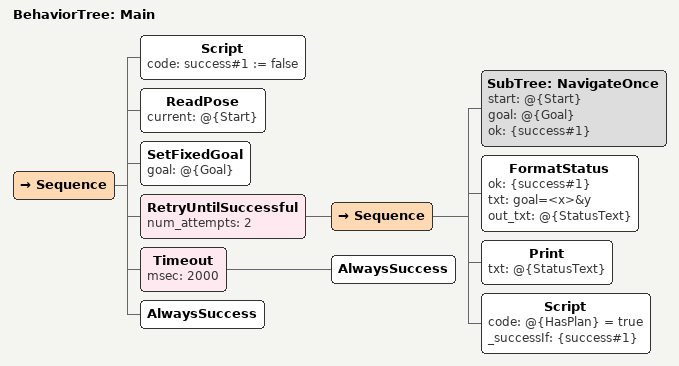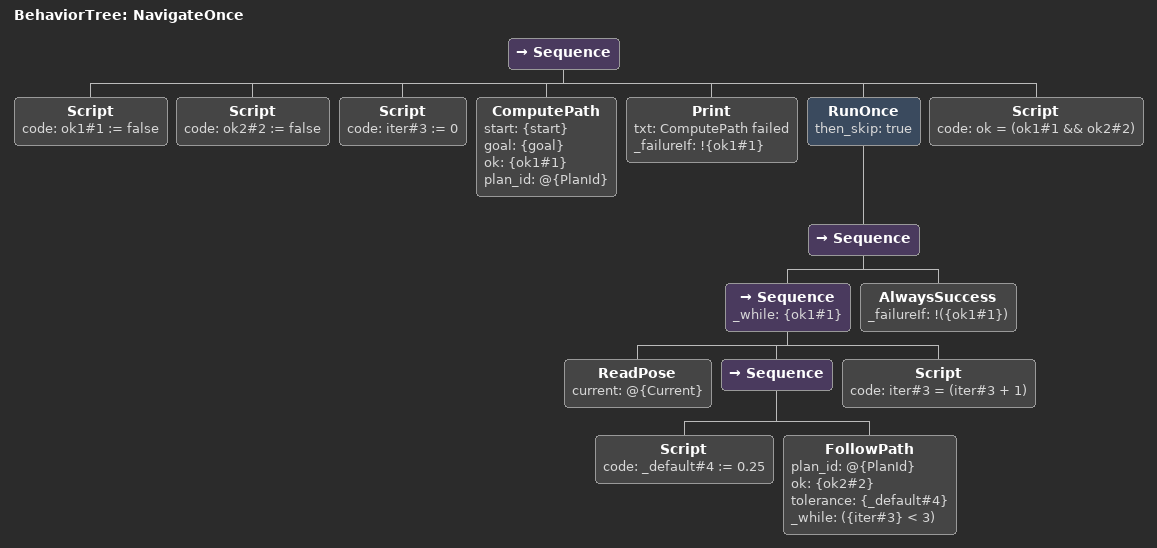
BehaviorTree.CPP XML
<?xml version="1.0" encoding="UTF-8"?>
<root BTCPP_format="4" main_tree_to_execute="Main">
    <BehaviorTree ID="Main">
        <Sequence>
            <Script code=" success#1 := false "/>
            <ReadPose current="@{Start}"/>
            <SetFixedGoal goal="@{Goal}"/>
            <RetryUntilSuccessful num_attempts="2">
                <Sequence>
                    <SubTree ID="NavigateOnce" start="@{Start}" goal="@{Goal}" ok="{success#1}"/>
                    <FormatStatus ok="{success#1}" txt="goal=&lt;x&gt;&amp;y" out_txt="@{StatusText}"/>
                    <Print txt="@{StatusText}"/>
                    <Script code=" @{HasPlan} = true " _successIf="{success#1}"/>
                </Sequence>
            </RetryUntilSuccessful>
            <Timeout msec="2000">
                <AlwaysSuccess/>
            </Timeout>
            <AlwaysSuccess/>
        </Sequence>
    </BehaviorTree>
    <BehaviorTree ID="NavigateOnce">
        <Sequence>
            <Script code=" ok1#1 := false "/>
            <Script code=" ok2#2 := false "/>
            <Script code=" iter#3 := 0 "/>
            <ComputePath start="{start}" goal="{goal}" ok="{ok1#1}" plan_id="@{PlanId}"/>
            <Print txt="ComputePath failed" _failureIf="!{ok1#1}"/>
            <RunOnce then_skip="true">
                <Sequence>
                    <Sequence _while="{ok1#1}">
                        <ReadPose current="@{Current}"/>
                        <Sequence>
                            <Script code=" _default#4 := 0.25 "/>
                            <FollowPath plan_id="@{PlanId}" ok="{ok2#2}" tolerance="{_default#4}" _while="({iter#3} &lt; 3)"/>
                        </Sequence>
                        <Script code=" iter#3 = (iter#3 + 1) "/>
                    </Sequence>
                    <AlwaysSuccess _failureIf="!({ok1#1})"/>
                </Sequence>
            </RunOnce>
            <Script code=" ok = (ok1#1 &amp;&amp; ok2#2) "/>
        </Sequence>
    </BehaviorTree>
</root>
